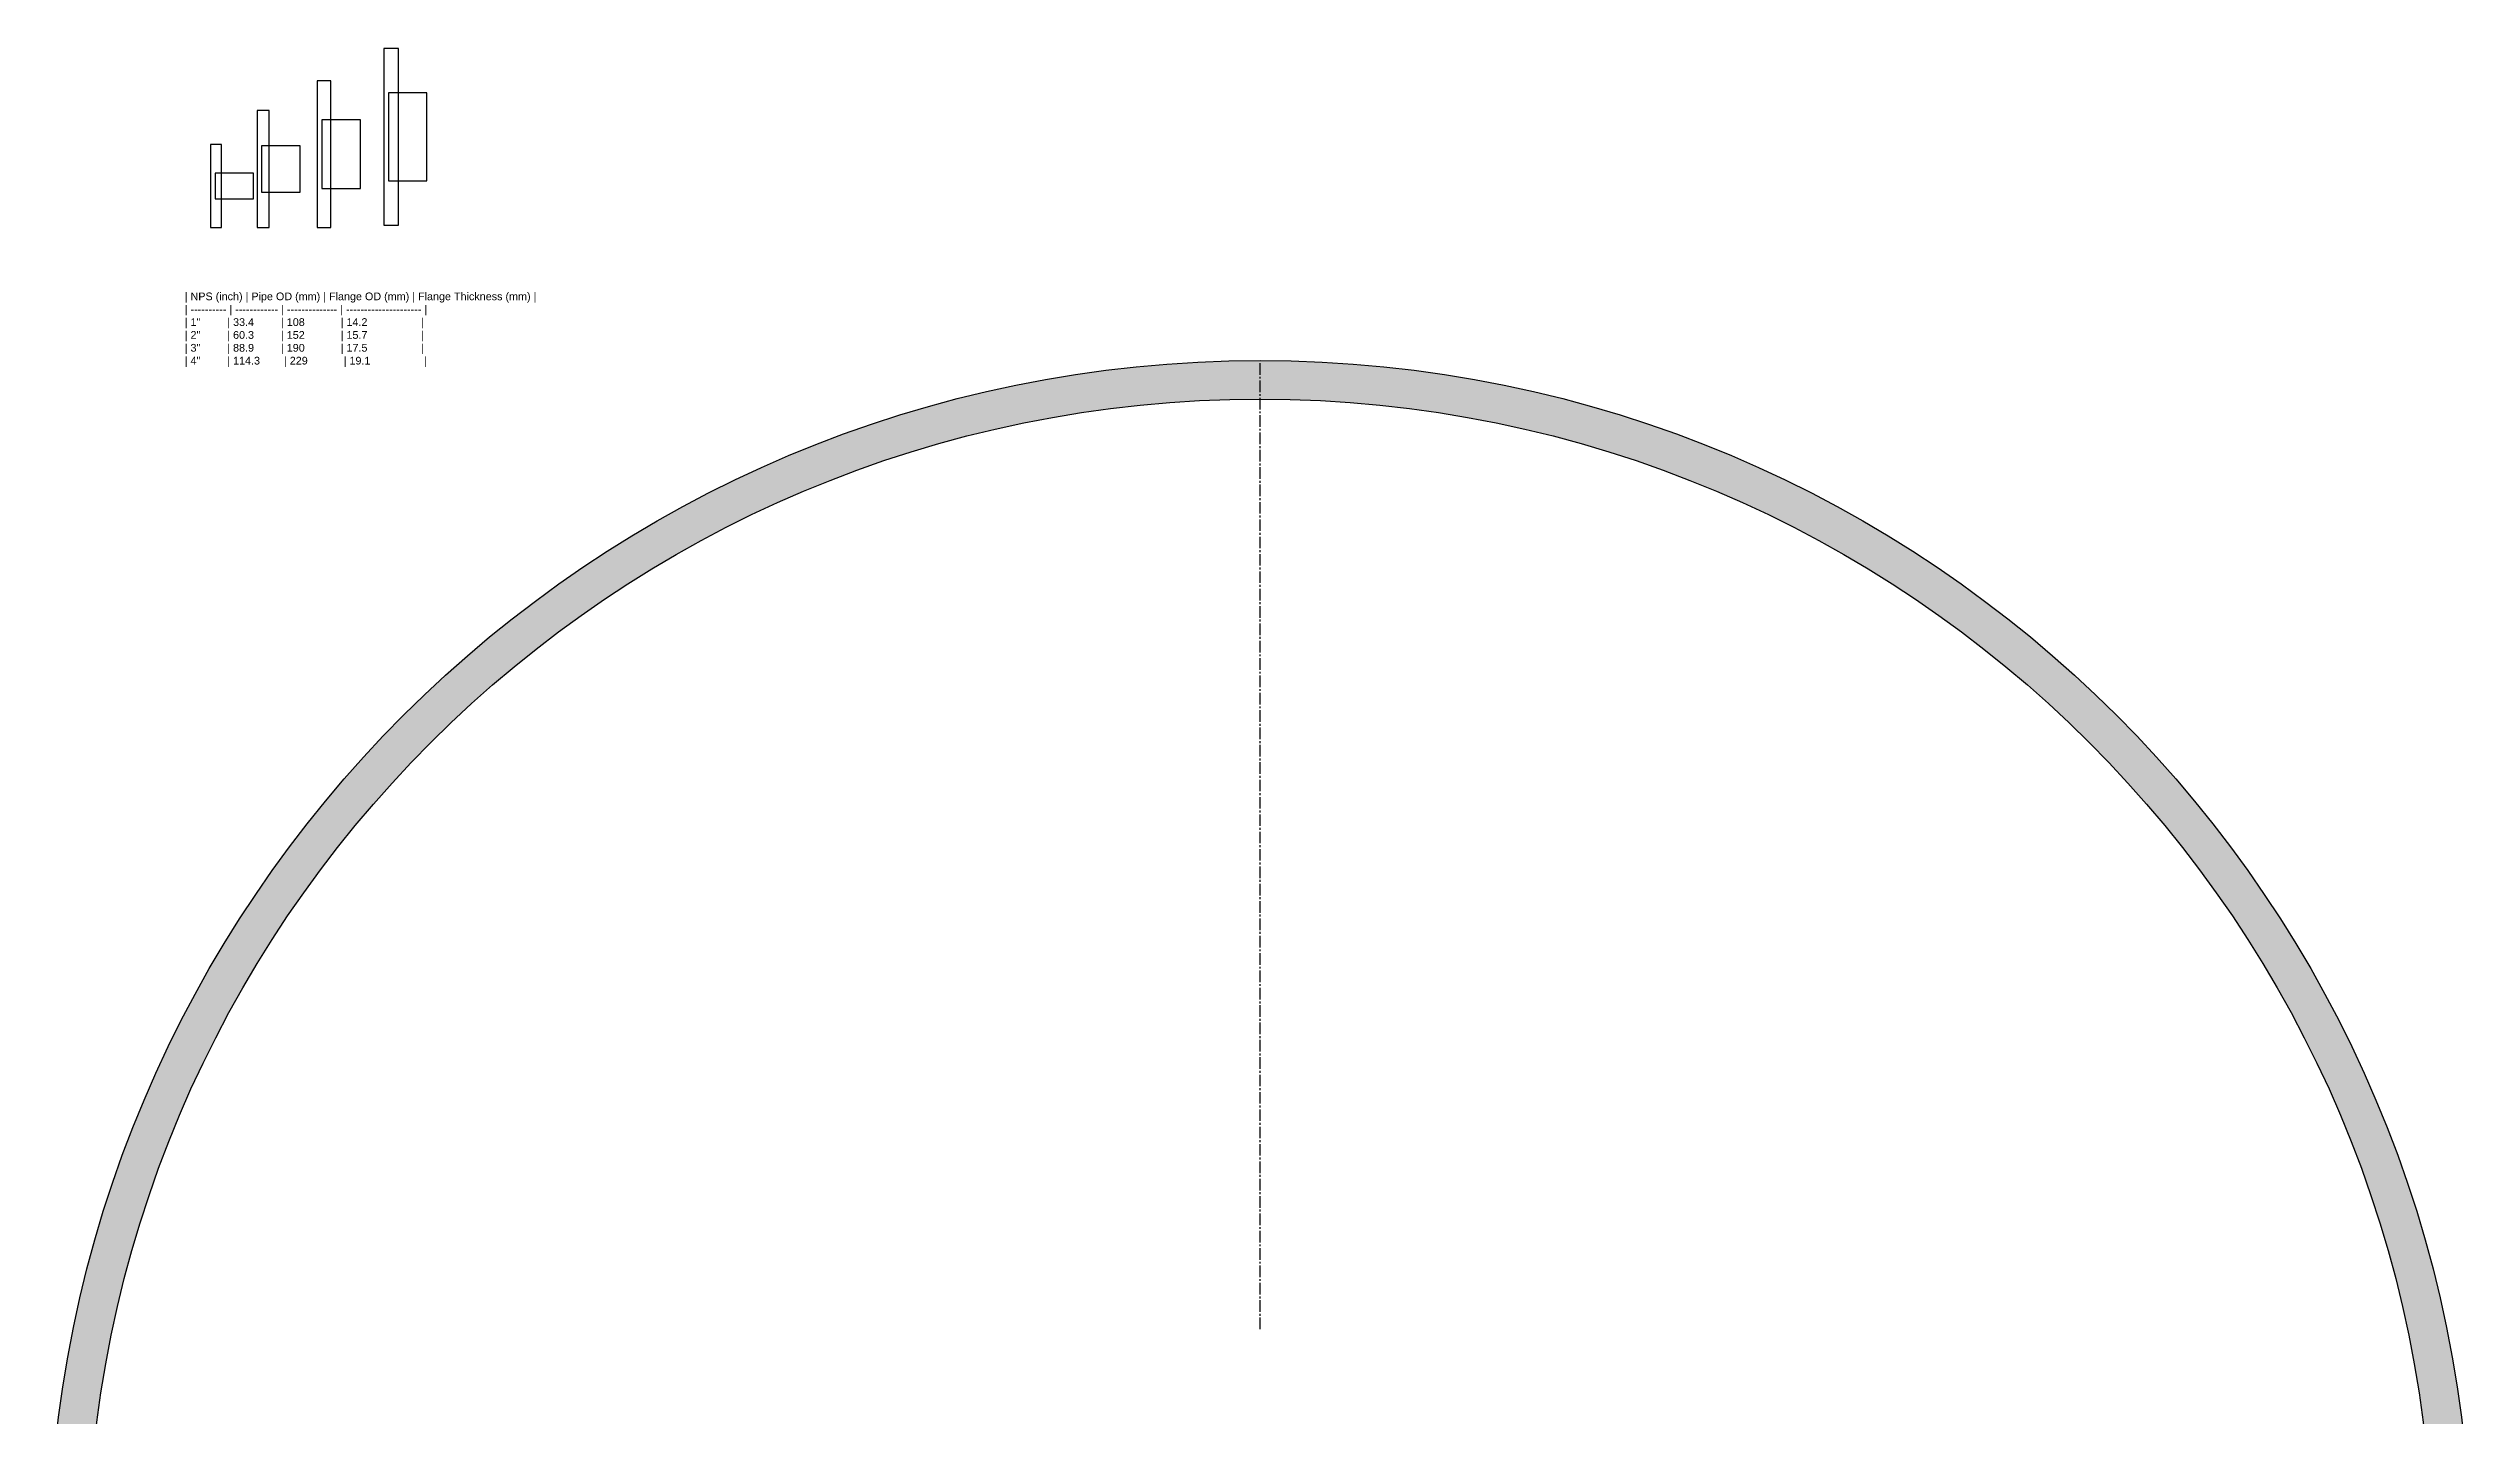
# Model space of a CAD drawing. Header units: millimetres. Extents: x 1187 to 7704, y 18 to 3563.
# Drawn here: x 1251 to 4392, y 1790 to 3563 of the extents above; entities that cross this region are included whole.
import ezdxf

# ---------------------------------------------------------------- set-up
doc = ezdxf.new("R2010")
doc.units = ezdxf.units.MM
doc.header["$LTSCALE"] = 20
doc.header["$MEASUREMENT"] = 0
doc.linetypes.add('CENTER2', pattern=[1.125, 0.75, -0.125, 0.125, -0.125])
doc.styles.get("Standard").update_dxf_attribs({"font": 'arial.ttf', "height": 10})

# ---------------------------------------------------------------- blocks, each defined once
blk = doc.blocks.new('*U6')
at = {"color": 0, "linetype": 'CENTER2', "transparency": 16777216}
for p, q in [((0, 314), (0, 1570.12)), ((-1570.12, 0), (-314, 0)), ((314, 0), (1570.12, 0)), ((0, -1570.12), (0, -314))]:
    blk.add_line(p, q, dxfattribs=at)
at = {"color": 0, "linetype": 'Continuous', "transparency": 16777216}
for p, q in [((0, -157), (0, 157)), ((-157, 0), (157, 0))]:
    blk.add_line(p, q, dxfattribs=at)

msp = doc.modelspace()

# ---------------------------------------------------------------- hatches: boundary and pattern name
h = msp.add_hatch()
h.set_pattern_fill('ANGLE', color=256, scale=30)
h.set_pattern_definition([(0, (0, 0), (0, 8.25), [6, -2.25]), (90, (0, 0), (-8.25, 5e-16), [6, -2.25])])
edge = h.paths.add_edge_path()
edge.add_line((1353.823, 1501.75), (1253.745, 1501.75))
edge.add_arc((2821.349, 1588.45), 1570, 183.165651, 541.945511)
edge.add_line((1252.254, 1535.15), (1352.284, 1535.15))
edge.add_line((1352.284, 1535.15), (1353.823, 1501.75))
edge = h.paths.add_edge_path()
edge.add_line((1353.823, 1501.75), (1303.823, 1501.75))
edge.add_arc((2821.349, 1588.45), 1520, 183.269896, 542.009534)
edge.add_line((1302.284, 1535.15), (1352.284, 1535.15))
edge.add_line((1352.284, 1535.15), (1353.823, 1501.75))

# ---------------------------------------------------------------- linework, layer by layer
for points in [[(1685.504, 3334.012), (1704.604, 3334.012), (1704.604, 3563.012), (1685.504, 3563.012)], [(1599.318, 3330.957), (1616.818, 3330.957), (1616.818, 3520.957), (1599.318, 3520.957)], [(1691.504, 3391.362), (1741.504, 3391.362), (1741.504, 3505.662), (1691.504, 3505.662)], [(1521.203, 3330.66), (1536.903, 3330.66), (1536.903, 3482.66), (1521.203, 3482.66)], [(1605.318, 3381.507), (1655.318, 3381.507), (1655.318, 3470.407), (1605.318, 3470.407)], [(1460.769, 3330.66), (1474.969, 3330.66), (1474.969, 3438.66), (1460.769, 3438.66)], [(1527.203, 3376.51), (1577.203, 3376.51), (1577.203, 3436.81), (1527.203, 3436.81)], [(1466.769, 3367.96), (1516.769, 3367.96), (1516.769, 3401.36), (1466.769, 3401.36)]]:
    msp.add_lwpolyline(points, close=True)
for radius in [1570, 1520]:
    msp.add_circle((2821.349, 1588.45), radius)

# ---------------------------------------------------------------- block references
at = {"linetype": 'CENTER2'}
msp.add_blockref('*U6', (2821.349, 1588.45), dxfattribs=at)

# ---------------------------------------------------------------- texts
at = {"insert": (1427.488, 3246.572), "char_height": 10, "width": 476.05252, "attachment_point": 1}
msp.add_mtext('| NPS (inch) | Pipe OD (mm) | Flange OD (mm) | Flange Thickness (mm) |\\P| ---------- | ------------ | -------------- | --------------------- |\\P| 1"         | 33.4         | 108            | 14.2                  |\\P| 2"         | 60.3         | 152            | 15.7                  |\\P| 3"         | 88.9         | 190            | 17.5                  |\\P| 4"         | 114.3        | 229            | 19.1                  |\\P', dxfattribs=at)

doc.saveas('drawing.dxf')
